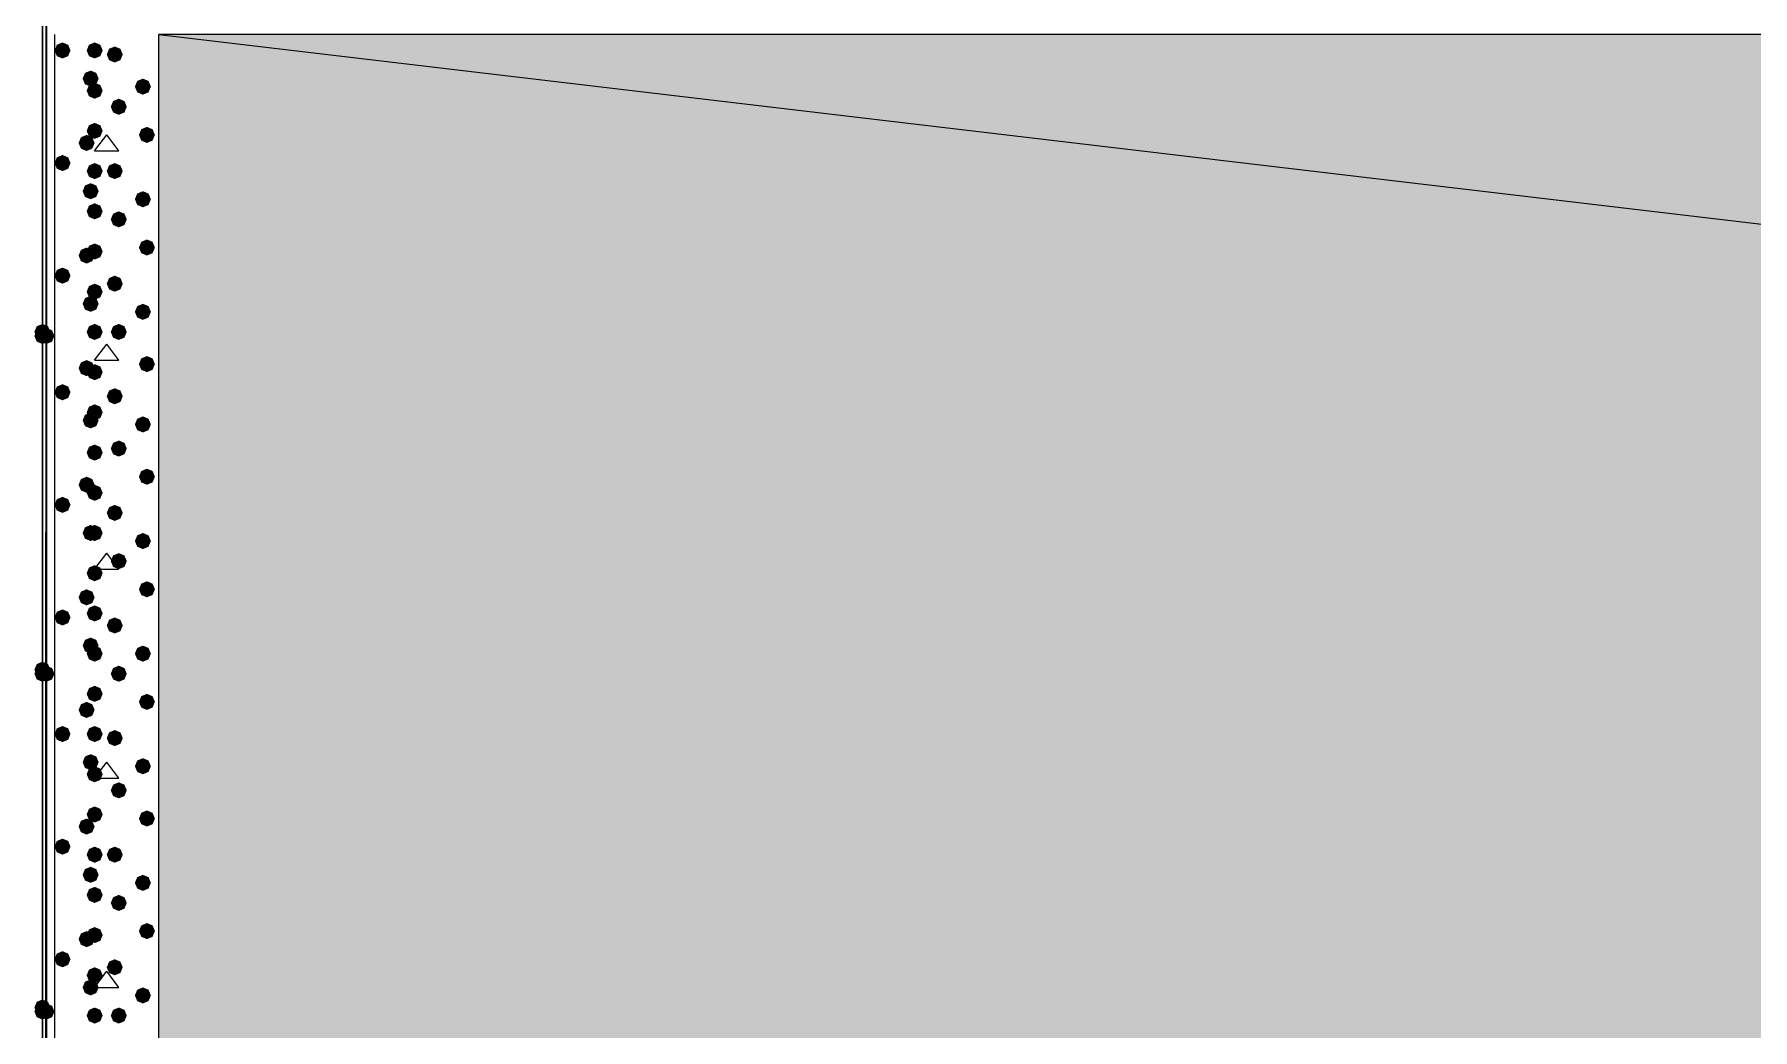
# Model space of a CAD drawing. Header units: millimetres. Extents: x 0 to 420, y 0 to 297.
# Drawn here: x 31.16 to 49.25, y 209.87 to 220.34 of the extents above; entities that cross this region are included whole.
import ezdxf

# ---------------------------------------------------------------- set-up
doc = ezdxf.new("R2010")
doc.units = ezdxf.units.MM
doc.layers.get('0').update_dxf_attribs({"linetype": 'CONTINUOUS'})

msp = doc.modelspace()

# ---------------------------------------------------------------- hatches: boundary and pattern name
at = {"true_color": 0x000007}
h = msp.add_hatch(color=0, dxfattribs=at)
h.paths.add_polyline_path([(31.284333, 243.755333), (31.284333, 100.160667)], flags=0)
h.paths.add_polyline_path([(31.284333, 100.160667), (31.284333, 243.755333)], flags=0)
at = {"true_color": 0x000008}
for points in [[(31.538333, 220.175667), (31.513463, 220.115871), (31.453667, 220.091), (31.393871, 220.115871), (31.369, 220.175667), (31.393871, 220.235462), (31.453667, 220.260333), (31.513462, 220.235463)], [(31.877, 220.175667), (31.852129, 220.115871), (31.792333, 220.091), (31.732538, 220.115871), (31.707667, 220.175667), (31.732537, 220.235462), (31.792333, 220.260333), (31.852129, 220.235463)], [(32.088667, 220.133333), (32.063796, 220.073537), (32.004, 220.048667), (31.944204, 220.073537), (31.919333, 220.133333), (31.944204, 220.193129), (32.004, 220.218), (32.063796, 220.193129)], [(31.834667, 219.879333), (31.809796, 219.819538), (31.75, 219.794667), (31.690204, 219.819538), (31.665333, 219.879333), (31.690204, 219.939129), (31.75, 219.964), (31.809796, 219.939129)], [(31.877, 219.752333), (31.852129, 219.692537), (31.792333, 219.667667), (31.732538, 219.692537), (31.707667, 219.752333), (31.732537, 219.812129), (31.792333, 219.837), (31.852129, 219.812129)], [(32.385, 219.794667), (32.360129, 219.734871), (32.300333, 219.71), (32.240538, 219.734871), (32.215667, 219.794667), (32.240537, 219.854462), (32.300333, 219.879333), (32.360129, 219.854463)], [(32.131, 219.583), (32.106129, 219.523204), (32.046333, 219.498333), (31.986537, 219.523204), (31.961667, 219.583), (31.986537, 219.642796), (32.046333, 219.667667), (32.106129, 219.642796)], [(31.877, 219.329), (31.852129, 219.269204), (31.792333, 219.244333), (31.732538, 219.269204), (31.707667, 219.329), (31.732537, 219.388796), (31.792333, 219.413667), (31.852129, 219.388796)], [(32.427333, 219.286667), (32.402463, 219.226871), (32.342667, 219.202), (32.282871, 219.226871), (32.258, 219.286667), (32.282871, 219.346462), (32.342667, 219.371333), (32.402462, 219.346463)], [(31.792333, 219.202), (31.767463, 219.142204), (31.707667, 219.117333), (31.647871, 219.142204), (31.623, 219.202), (31.647871, 219.261796), (31.707667, 219.286667), (31.767462, 219.261796)], [(31.538333, 218.990333), (31.513463, 218.930537), (31.453667, 218.905667), (31.393871, 218.930537), (31.369, 218.990333), (31.393871, 219.050129), (31.453667, 219.075), (31.513462, 219.050129)], [(31.877, 218.905667), (31.852129, 218.845871), (31.792333, 218.821), (31.732538, 218.845871), (31.707667, 218.905667), (31.732537, 218.965462), (31.792333, 218.990333), (31.852129, 218.965463)], [(32.088667, 218.905667), (32.063796, 218.845871), (32.004, 218.821), (31.944204, 218.845871), (31.919333, 218.905667), (31.944204, 218.965462), (32.004, 218.990333), (32.063796, 218.965463)], [(31.834667, 218.694), (31.809796, 218.634204), (31.75, 218.609333), (31.690204, 218.634204), (31.665333, 218.694), (31.690204, 218.753796), (31.75, 218.778667), (31.809796, 218.753796)], [(32.385, 218.609333), (32.360129, 218.549537), (32.300333, 218.524667), (32.240538, 218.549537), (32.215667, 218.609333), (32.240537, 218.669129), (32.300333, 218.694), (32.360129, 218.669129)], [(31.877, 218.482333), (31.852129, 218.422537), (31.792333, 218.397667), (31.732538, 218.422537), (31.707667, 218.482333), (31.732537, 218.542129), (31.792333, 218.567), (31.852129, 218.542129)], [(32.131, 218.397667), (32.106129, 218.337871), (32.046333, 218.313), (31.986537, 218.337871), (31.961667, 218.397667), (31.986537, 218.457462), (32.046333, 218.482333), (32.106129, 218.457463)], [(31.792333, 218.016667), (31.767463, 217.956871), (31.707667, 217.932), (31.647871, 217.956871), (31.623, 218.016667), (31.647871, 218.076462), (31.707667, 218.101333), (31.767462, 218.076463)], [(31.877, 218.059), (31.852129, 217.999204), (31.792333, 217.974333), (31.732538, 217.999204), (31.707667, 218.059), (31.732537, 218.118796), (31.792333, 218.143667), (31.852129, 218.118796)], [(32.427333, 218.101333), (32.402463, 218.041537), (32.342667, 218.016667), (32.282871, 218.041537), (32.258, 218.101333), (32.282871, 218.161129), (32.342667, 218.186), (32.402462, 218.161129)], [(31.538333, 217.805), (31.513463, 217.745204), (31.453667, 217.720333), (31.393871, 217.745204), (31.369, 217.805), (31.393871, 217.864796), (31.453667, 217.889667), (31.513462, 217.864796)], [(31.877, 217.635667), (31.852129, 217.575871), (31.792333, 217.551), (31.732538, 217.575871), (31.707667, 217.635667), (31.732537, 217.695462), (31.792333, 217.720333), (31.852129, 217.695463)], [(32.088667, 217.720333), (32.063796, 217.660537), (32.004, 217.635667), (31.944204, 217.660537), (31.919333, 217.720333), (31.944204, 217.780129), (32.004, 217.805), (32.063796, 217.780129)], [(31.834667, 217.508667), (31.809796, 217.448871), (31.75, 217.424), (31.690204, 217.448871), (31.665333, 217.508667), (31.690204, 217.568462), (31.75, 217.593333), (31.809796, 217.568463)], [(32.385, 217.424), (32.360129, 217.364204), (32.300333, 217.339333), (32.240538, 217.364204), (32.215667, 217.424), (32.240537, 217.483796), (32.300333, 217.508667), (32.360129, 217.483796)], [(31.877, 217.212333), (31.852129, 217.152537), (31.792333, 217.127667), (31.732538, 217.152537), (31.707667, 217.212333), (31.732537, 217.272129), (31.792333, 217.297), (31.852129, 217.272129)], [(32.131, 217.212333), (32.106129, 217.152537), (32.046333, 217.127667), (31.986537, 217.152537), (31.961667, 217.212333), (31.986537, 217.272129), (32.046333, 217.297), (32.106129, 217.272129)], [(31.792333, 216.831333), (31.767463, 216.771537), (31.707667, 216.746667), (31.647871, 216.771537), (31.623, 216.831333), (31.647871, 216.891129), (31.707667, 216.916), (31.767462, 216.891129)], [(31.877, 216.789), (31.852129, 216.729204), (31.792333, 216.704333), (31.732538, 216.729204), (31.707667, 216.789), (31.732537, 216.848796), (31.792333, 216.873667), (31.852129, 216.848796)], [(32.427333, 216.873667), (32.402463, 216.813871), (32.342667, 216.789), (32.282871, 216.813871), (32.258, 216.873667), (32.282871, 216.933462), (32.342667, 216.958333), (32.402462, 216.933463)], [(31.538333, 216.577333), (31.513463, 216.517537), (31.453667, 216.492667), (31.393871, 216.517537), (31.369, 216.577333), (31.393871, 216.637129), (31.453667, 216.662), (31.513462, 216.637129)], [(31.877, 216.365667), (31.852129, 216.305871), (31.792333, 216.281), (31.732538, 216.305871), (31.707667, 216.365667), (31.732537, 216.425462), (31.792333, 216.450333), (31.852129, 216.425463)], [(32.088667, 216.535), (32.063796, 216.475204), (32.004, 216.450333), (31.944204, 216.475204), (31.919333, 216.535), (31.944204, 216.594796), (32.004, 216.619667), (32.063796, 216.594796)], [(31.834667, 216.281), (31.809796, 216.221204), (31.75, 216.196333), (31.690204, 216.221204), (31.665333, 216.281), (31.690204, 216.340796), (31.75, 216.365667), (31.809796, 216.340796)], [(32.385, 216.238667), (32.360129, 216.178871), (32.300333, 216.154), (32.240538, 216.178871), (32.215667, 216.238667), (32.240537, 216.298462), (32.300333, 216.323333), (32.360129, 216.298463)], [(31.877, 215.942333), (31.852129, 215.882537), (31.792333, 215.857667), (31.732538, 215.882537), (31.707667, 215.942333), (31.732537, 216.002129), (31.792333, 216.027), (31.852129, 216.002129)], [(32.131, 215.984667), (32.106129, 215.924871), (32.046333, 215.9), (31.986537, 215.924871), (31.961667, 215.984667), (31.986537, 216.044462), (32.046333, 216.069333), (32.106129, 216.044463)], [(32.427333, 215.688333), (32.402463, 215.628537), (32.342667, 215.603667), (32.282871, 215.628537), (32.258, 215.688333), (32.282871, 215.748129), (32.342667, 215.773), (32.402462, 215.748129)], [(31.792333, 215.603667), (31.767463, 215.543871), (31.707667, 215.519), (31.647871, 215.543871), (31.623, 215.603667), (31.647871, 215.663462), (31.707667, 215.688333), (31.767462, 215.663463)], [(31.877, 215.519), (31.852129, 215.459204), (31.792333, 215.434333), (31.732538, 215.459204), (31.707667, 215.519), (31.732537, 215.578796), (31.792333, 215.603667), (31.852129, 215.578796)], [(31.538333, 215.392), (31.513463, 215.332204), (31.453667, 215.307333), (31.393871, 215.332204), (31.369, 215.392), (31.393871, 215.451796), (31.453667, 215.476667), (31.513462, 215.451796)], [(32.088667, 215.307333), (32.063796, 215.247537), (32.004, 215.222667), (31.944204, 215.247537), (31.919333, 215.307333), (31.944204, 215.367129), (32.004, 215.392), (32.063796, 215.367129)], [(31.834667, 215.095667), (31.809796, 215.035871), (31.75, 215.011), (31.690204, 215.035871), (31.665333, 215.095667), (31.690204, 215.155462), (31.75, 215.180333), (31.809796, 215.155463)], [(31.877, 215.095667), (31.852129, 215.035871), (31.792333, 215.011), (31.732538, 215.035871), (31.707667, 215.095667), (31.732537, 215.155462), (31.792333, 215.180333), (31.852129, 215.155463)], [(32.385, 215.011), (32.360129, 214.951204), (32.300333, 214.926333), (32.240538, 214.951204), (32.215667, 215.011), (32.240537, 215.070796), (32.300333, 215.095667), (32.360129, 215.070796)], [(32.131, 214.799333), (32.106129, 214.739537), (32.046333, 214.714667), (31.986537, 214.739537), (31.961667, 214.799333), (31.986537, 214.859129), (32.046333, 214.884), (32.106129, 214.859129)], [(31.877, 214.672333), (31.852129, 214.612537), (31.792333, 214.587667), (31.732538, 214.612537), (31.707667, 214.672333), (31.732537, 214.732129), (31.792333, 214.757), (31.852129, 214.732129)], [(31.792333, 214.418333), (31.767463, 214.358537), (31.707667, 214.333667), (31.647871, 214.358537), (31.623, 214.418333), (31.647871, 214.478129), (31.707667, 214.503), (31.767462, 214.478129)], [(32.427333, 214.503), (32.402463, 214.443204), (32.342667, 214.418333), (32.282871, 214.443204), (32.258, 214.503), (32.282871, 214.562796), (32.342667, 214.587667), (32.402462, 214.562796)], [(31.538333, 214.206667), (31.513463, 214.146871), (31.453667, 214.122), (31.393871, 214.146871), (31.369, 214.206667), (31.393871, 214.266462), (31.453667, 214.291333), (31.513462, 214.266463)], [(31.877, 214.249), (31.852129, 214.189204), (31.792333, 214.164333), (31.732538, 214.189204), (31.707667, 214.249), (31.732537, 214.308796), (31.792333, 214.333667), (31.852129, 214.308796)], [(32.088667, 214.122), (32.063796, 214.062204), (32.004, 214.037333), (31.944204, 214.062204), (31.919333, 214.122), (31.944204, 214.181796), (32.004, 214.206667), (32.063796, 214.181796)], [(31.834667, 213.910333), (31.809796, 213.850537), (31.75, 213.825667), (31.690204, 213.850537), (31.665333, 213.910333), (31.690204, 213.970129), (31.75, 213.995), (31.809796, 213.970129)], [(31.877, 213.825667), (31.852129, 213.765871), (31.792333, 213.741), (31.732538, 213.765871), (31.707667, 213.825667), (31.732537, 213.885462), (31.792333, 213.910333), (31.852129, 213.885463)], [(32.385, 213.825667), (32.360129, 213.765871), (32.300333, 213.741), (32.240538, 213.765871), (32.215667, 213.825667), (32.240537, 213.885462), (32.300333, 213.910333), (32.360129, 213.885463)], [(32.131, 213.614), (32.106129, 213.554204), (32.046333, 213.529333), (31.986537, 213.554204), (31.961667, 213.614), (31.986537, 213.673796), (32.046333, 213.698667), (32.106129, 213.673796)], [(31.877, 213.402333), (31.852129, 213.342537), (31.792333, 213.317667), (31.732538, 213.342537), (31.707667, 213.402333), (31.732537, 213.462129), (31.792333, 213.487), (31.852129, 213.462129)], [(32.427333, 213.317667), (32.402463, 213.257871), (32.342667, 213.233), (32.282871, 213.257871), (32.258, 213.317667), (32.282871, 213.377462), (32.342667, 213.402333), (32.402462, 213.377463)], [(31.792333, 213.233), (31.767463, 213.173204), (31.707667, 213.148333), (31.647871, 213.173204), (31.623, 213.233), (31.647871, 213.292796), (31.707667, 213.317667), (31.767462, 213.292796)], [(31.538333, 212.979), (31.513463, 212.919204), (31.453667, 212.894333), (31.393871, 212.919204), (31.369, 212.979), (31.393871, 213.038796), (31.453667, 213.063667), (31.513462, 213.038796)], [(31.877, 212.979), (31.852129, 212.919204), (31.792333, 212.894333), (31.732538, 212.919204), (31.707667, 212.979), (31.732537, 213.038796), (31.792333, 213.063667), (31.852129, 213.038796)], [(32.088667, 212.936667), (32.063796, 212.876871), (32.004, 212.852), (31.944204, 212.876871), (31.919333, 212.936667), (31.944204, 212.996462), (32.004, 213.021333), (32.063796, 212.996463)], [(31.834667, 212.682667), (31.809796, 212.622871), (31.75, 212.598), (31.690204, 212.622871), (31.665333, 212.682667), (31.690204, 212.742462), (31.75, 212.767333), (31.809796, 212.742463)], [(32.385, 212.640333), (32.360129, 212.580537), (32.300333, 212.555667), (32.240538, 212.580537), (32.215667, 212.640333), (32.240537, 212.700129), (32.300333, 212.725), (32.360129, 212.700129)], [(31.877, 212.555667), (31.852129, 212.495871), (31.792333, 212.471), (31.732538, 212.495871), (31.707667, 212.555667), (31.732537, 212.615462), (31.792333, 212.640333), (31.852129, 212.615463)], [(32.131, 212.386333), (32.106129, 212.326537), (32.046333, 212.301667), (31.986537, 212.326537), (31.961667, 212.386333), (31.986537, 212.446129), (32.046333, 212.471), (32.106129, 212.446129)], [(31.877, 212.132333), (31.852129, 212.072537), (31.792333, 212.047667), (31.732538, 212.072537), (31.707667, 212.132333), (31.732537, 212.192129), (31.792333, 212.217), (31.852129, 212.192129)], [(32.427333, 212.09), (32.402463, 212.030204), (32.342667, 212.005333), (32.282871, 212.030204), (32.258, 212.09), (32.282871, 212.149796), (32.342667, 212.174667), (32.402462, 212.149796)], [(31.792333, 212.005333), (31.767463, 211.945537), (31.707667, 211.920667), (31.647871, 211.945537), (31.623, 212.005333), (31.647871, 212.065129), (31.707667, 212.09), (31.767462, 212.065129)], [(31.538333, 211.793667), (31.513463, 211.733871), (31.453667, 211.709), (31.393871, 211.733871), (31.369, 211.793667), (31.393871, 211.853462), (31.453667, 211.878333), (31.513462, 211.853463)], [(31.877, 211.709), (31.852129, 211.649204), (31.792333, 211.624333), (31.732538, 211.649204), (31.707667, 211.709), (31.732537, 211.768796), (31.792333, 211.793667), (31.852129, 211.768796)], [(32.088667, 211.709), (32.063796, 211.649204), (32.004, 211.624333), (31.944204, 211.649204), (31.919333, 211.709), (31.944204, 211.768796), (32.004, 211.793667), (32.063796, 211.768796)], [(31.834667, 211.497333), (31.809796, 211.437537), (31.75, 211.412667), (31.690204, 211.437537), (31.665333, 211.497333), (31.690204, 211.557129), (31.75, 211.582), (31.809796, 211.557129)], [(32.385, 211.412667), (32.360129, 211.352871), (32.300333, 211.328), (32.240538, 211.352871), (32.215667, 211.412667), (32.240537, 211.472462), (32.300333, 211.497333), (32.360129, 211.472463)], [(31.877, 211.285667), (31.852129, 211.225871), (31.792333, 211.201), (31.732538, 211.225871), (31.707667, 211.285667), (31.732537, 211.345462), (31.792333, 211.370333), (31.852129, 211.345463)], [(32.131, 211.201), (32.106129, 211.141204), (32.046333, 211.116333), (31.986537, 211.141204), (31.961667, 211.201), (31.986537, 211.260796), (32.046333, 211.285667), (32.106129, 211.260796)], [(31.792333, 210.82), (31.767463, 210.760204), (31.707667, 210.735333), (31.647871, 210.760204), (31.623, 210.82), (31.647871, 210.879796), (31.707667, 210.904667), (31.767462, 210.879796)], [(31.877, 210.862333), (31.852129, 210.802537), (31.792333, 210.777667), (31.732538, 210.802537), (31.707667, 210.862333), (31.732537, 210.922129), (31.792333, 210.947), (31.852129, 210.922129)], [(32.427333, 210.904667), (32.402463, 210.844871), (32.342667, 210.82), (32.282871, 210.844871), (32.258, 210.904667), (32.282871, 210.964462), (32.342667, 210.989333), (32.402462, 210.964463)], [(31.538333, 210.608333), (31.513463, 210.548537), (31.453667, 210.523667), (31.393871, 210.548537), (31.369, 210.608333), (31.393871, 210.668129), (31.453667, 210.693), (31.513462, 210.668129)], [(31.877, 210.439), (31.852129, 210.379204), (31.792333, 210.354333), (31.732538, 210.379204), (31.707667, 210.439), (31.732537, 210.498796), (31.792333, 210.523667), (31.852129, 210.498796)], [(32.088667, 210.523667), (32.063796, 210.463871), (32.004, 210.439), (31.944204, 210.463871), (31.919333, 210.523667), (31.944204, 210.583462), (32.004, 210.608333), (32.063796, 210.583463)], [(31.834667, 210.312), (31.809796, 210.252204), (31.75, 210.227333), (31.690204, 210.252204), (31.665333, 210.312), (31.690204, 210.371796), (31.75, 210.396667), (31.809796, 210.371796)], [(32.385, 210.227333), (32.360129, 210.167537), (32.300333, 210.142667), (32.240538, 210.167537), (32.215667, 210.227333), (32.240537, 210.287129), (32.300333, 210.312), (32.360129, 210.287129)], [(31.877, 210.015667), (31.852129, 209.955871), (31.792333, 209.931), (31.732538, 209.955871), (31.707667, 210.015667), (31.732537, 210.075462), (31.792333, 210.100333), (31.852129, 210.075463)], [(32.131, 210.015667), (32.106129, 209.955871), (32.046333, 209.931), (31.986537, 209.955871), (31.961667, 210.015667), (31.986537, 210.075462), (32.046333, 210.100333), (32.106129, 210.075463)]]:
    msp.add_hatch(color=0, dxfattribs=at).paths.add_polyline_path(points, flags=0)
h = msp.add_hatch(color=0, dxfattribs=at)
h.paths.add_polyline_path([(193.844333, 220.345), (32.469667, 220.345), (193.844333, 201.252667)], flags=0)
h.paths.add_polyline_path([(32.469667, 220.345), (193.844333, 201.252667), (32.469667, 201.252667)], flags=0)
at = {"true_color": 0x0000fe}
for points in [[(31.326667, 217.212333), (31.301796, 217.152537), (31.242, 217.127667), (31.182204, 217.152537), (31.157333, 217.212333), (31.182204, 217.272129), (31.242, 217.297), (31.301796, 217.272129)], [(31.326667, 217.17), (31.301796, 217.110204), (31.242, 217.085333), (31.182204, 217.110204), (31.157333, 217.17), (31.182204, 217.229796), (31.242, 217.254667), (31.301796, 217.229796)], [(31.326667, 217.17), (31.301796, 217.110204), (31.242, 217.085333), (31.182204, 217.110204), (31.157333, 217.17), (31.182204, 217.229796), (31.242, 217.254667), (31.301796, 217.229796)], [(31.369, 217.17), (31.344129, 217.110204), (31.284333, 217.085333), (31.224538, 217.110204), (31.199667, 217.17), (31.224537, 217.229796), (31.284333, 217.254667), (31.344129, 217.229796)], [(31.326667, 213.656333), (31.301796, 213.596537), (31.242, 213.571667), (31.182204, 213.596537), (31.157333, 213.656333), (31.182204, 213.716129), (31.242, 213.741), (31.301796, 213.716129)], [(31.326667, 213.614), (31.301796, 213.554204), (31.242, 213.529333), (31.182204, 213.554204), (31.157333, 213.614), (31.182204, 213.673796), (31.242, 213.698667), (31.301796, 213.673796)], [(31.326667, 213.614), (31.301796, 213.554204), (31.242, 213.529333), (31.182204, 213.554204), (31.157333, 213.614), (31.182204, 213.673796), (31.242, 213.698667), (31.301796, 213.673796)], [(31.369, 213.614), (31.344129, 213.554204), (31.284333, 213.529333), (31.224538, 213.554204), (31.199667, 213.614), (31.224537, 213.673796), (31.284333, 213.698667), (31.344129, 213.673796)], [(31.326667, 210.100333), (31.301796, 210.040537), (31.242, 210.015667), (31.182204, 210.040537), (31.157333, 210.100333), (31.182204, 210.160129), (31.242, 210.185), (31.301796, 210.160129)], [(31.326667, 210.058), (31.301796, 209.998204), (31.242, 209.973333), (31.182204, 209.998204), (31.157333, 210.058), (31.182204, 210.117796), (31.242, 210.142667), (31.301796, 210.117796)], [(31.326667, 210.058), (31.301796, 209.998204), (31.242, 209.973333), (31.182204, 209.998204), (31.157333, 210.058), (31.182204, 210.117796), (31.242, 210.142667), (31.301796, 210.117796)], [(31.369, 210.058), (31.344129, 209.998204), (31.284333, 209.973333), (31.224538, 209.998204), (31.199667, 210.058), (31.224537, 210.117796), (31.284333, 210.142667), (31.344129, 210.117796)]]:
    msp.add_hatch(color=0, dxfattribs=at).paths.add_polyline_path(points, flags=0)

# ---------------------------------------------------------------- linework, layer by layer
at = {"color": 0, "true_color": 0x000007}
for points in [[(31.242, 100.118333), (31.242, 243.755333)], [(31.242, 100.118333), (31.284333, 100.118333), (31.284333, 243.755333)], [(31.284333, 243.755333), (31.284333, 100.160667)], [(31.284333, 100.160667), (31.284333, 243.755333)]]:
    msp.add_lwpolyline(points, close=True, dxfattribs=at)
for points in [[(31.242, 100.118333), (31.242, 243.755333)], [(31.242, 243.755333), (31.242, 100.118333)], [(31.284333, 243.755333), (31.284333, 100.160667), (31.284333, 100.118333)], [(31.284333, 100.160667), (31.284333, 243.755333)], [(31.369, 220.345), (31.369, 201.252667)], [(32.469667, 201.252667), (32.469667, 220.345)]]:
    msp.add_lwpolyline(points, dxfattribs=at)
at = {"color": 0, "true_color": 0x000008}
for points in [[(193.844333, 220.345), (32.469667, 220.345), (193.844333, 201.252667)], [(32.469667, 220.345), (193.844333, 201.252667), (32.469667, 201.252667)]]:
    msp.add_lwpolyline(points, close=True, dxfattribs=at)
for points in [[(31.792333, 219.117333), (31.919333, 219.286667)], [(32.046333, 219.117333), (31.919333, 219.286667)], [(31.792333, 219.117333), (32.046333, 219.117333)], [(31.792333, 216.916), (31.919333, 217.085333)], [(32.046333, 216.916), (31.919333, 217.085333)], [(31.792333, 216.916), (32.046333, 216.916)], [(31.792333, 214.714667), (31.919333, 214.884)], [(32.046333, 214.714667), (31.919333, 214.884)], [(31.792333, 214.714667), (32.046333, 214.714667)], [(31.792333, 212.513333), (31.919333, 212.682667)], [(32.046333, 212.513333), (31.919333, 212.682667)], [(31.792333, 212.513333), (32.046333, 212.513333)], [(31.792333, 210.312), (31.919333, 210.481333)], [(32.046333, 210.312), (31.919333, 210.481333)], [(31.792333, 210.312), (32.046333, 210.312)]]:
    msp.add_lwpolyline(points, dxfattribs=at)

doc.saveas('drawing.dxf')
